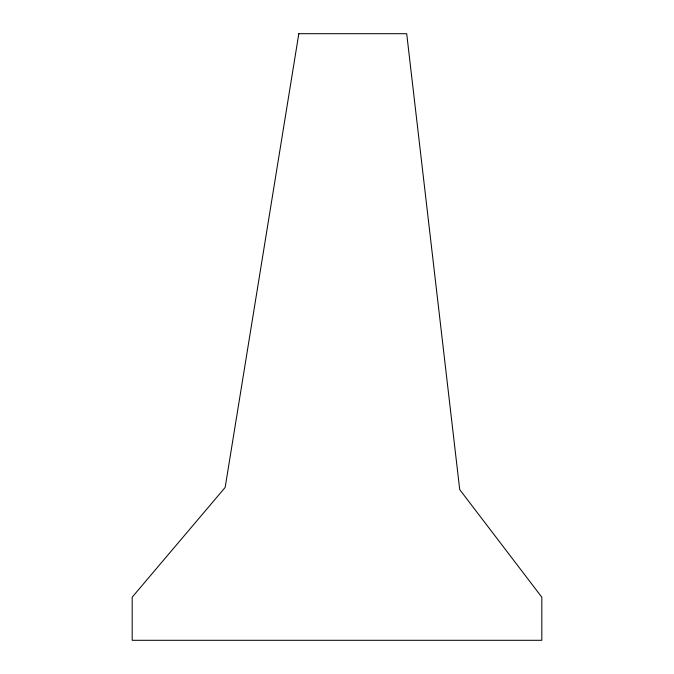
<?xml version="1.0" encoding="UTF-8"?>
<svg xmlns="http://www.w3.org/2000/svg" width="674" height="674" viewBox="0 0 674 674"><rect width="100%" height="100%" fill="white"/><g stroke="black" fill="none" stroke-linecap="round" stroke-linejoin="round"><path stroke-width="1.01" d="M298.826 33.7L225.158 487.437L132.188 597.181L132.188 640.3L541.812 640.3L541.812 597.181L459.719 489.602L406.7 33.7L298.826 33.7"/></g></svg>
